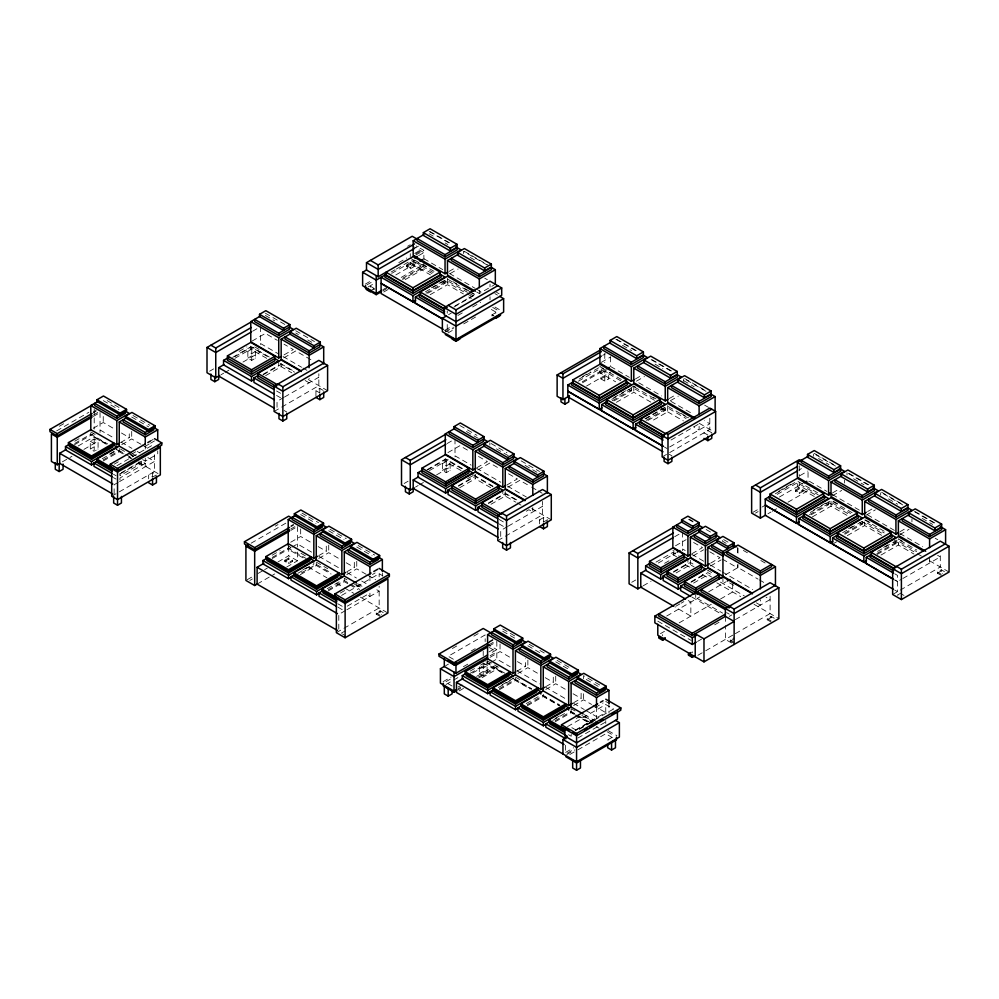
<?xml version="1.0" encoding="UTF-8"?>
<svg xmlns="http://www.w3.org/2000/svg" width="999" height="999" viewBox="0 0 999 999"><rect width="100%" height="100%" fill="white"/><g stroke="black" fill="none" stroke-linecap="round" stroke-linejoin="round"><path stroke-width="0.75" stroke-dasharray="5 3.75" d="M59.341 426.248L64.698 423.151M56.643 430.894L88.849 412.287M93.456 411.875L96.141 410.327M93.444 412.724L96.129 411.176M93.444 414.972L98.814 411.875M93.344 416.433L98.701 413.336M252.61 331.243L257.867 328.196M407.617 246.278L410.264 244.755M93.282 428.246L103.247 422.502L114.96 429.258M74.738 441.208L80.095 438.111M74.738 443.444L90.797 434.178L107.717 443.956M252.11 341.059L265.359 333.416L277.335 340.334M74.475 444.73L93.307 433.853M415.809 247.665L418.506 246.116M239.111 351.386L246.89 346.89M78.159 445.991L94.206 436.725L108.004 444.692M232.617 357.38L250.774 346.89L268.157 356.93M209.64 371.203L213.586 368.918M234.64 356.768L251.748 346.89L269.78 357.305M398.776 262.612L406.73 258.017M414.685 253.421L419.992 250.362M94.193 438.961L94.193 451.323L90.297 449.075L90.297 441.208L94.193 438.961L98.077 441.208L98.077 449.075L95.492 450.574M234.877 358.316L253.758 347.415M415.846 253.808L422.527 249.962M247.852 351.373L251.748 349.138L255.632 351.373L255.632 358.104L251.748 360.352L247.852 358.104L247.852 351.373L251.748 353.621L255.632 351.373M365.272 284.141L371.89 280.319M415.809 255.02L423.876 250.362L416.096 245.866M366.845 284.915L373.426 281.119M418.581 255.669L423.876 252.61L423.876 260.065M62.363 461.838L71.953 456.306M83.891 449.413L100.037 440.084M391.133 272.015L395.03 269.767M396.328 269.018L410.589 260.789M368.169 286.963L374.75 283.167M391.695 273.376L413.186 260.976L433.154 272.502M406.381 265.459L410.264 267.707L414.16 265.459L414.16 266.583L410.264 268.831L406.381 266.583L406.381 265.459L410.264 263.212L430.444 274.875M90.297 449.075L94.193 446.828L98.077 449.075M247.852 358.104L251.748 355.869L255.632 358.104M406.381 266.583L410.264 264.335L414.16 266.583M221.029 374.737L223.664 373.214M224.975 372.465L228.921 370.179M242.969 362.075L260.502 351.948M395.804 274.95L417.195 262.575M371.69 289.985L374.275 288.486L374.275 289.61L370.392 287.362L370.392 286.238L374.275 288.486M401.223 277.422L420.966 266.021L420.966 268.831L402.547 279.47M382.842 289.71L388.136 286.651M402.697 278.246L423.876 266.021L410.264 258.167M382.804 290.859L386.75 288.586M120.554 442.557L129.271 437.525L129.271 431.493M383.766 291.983L390.459 288.124M405.157 279.633L423.876 268.831L431.98 273.501M121.741 444.68L131.706 438.936L140.809 444.18M109.89 453.771L115.26 450.674M102.173 458.791L116.821 450.337L116.821 446.965M284.028 354.907L293.306 349.55L283.991 344.168M103.197 459.877L119.256 450.611L124.463 453.621M103.272 460.964L119.256 451.735L123.152 453.996M283.816 357.842L295.741 350.961L313.049 360.951M263.162 374.25L278.733 365.272L278.733 360.789M263.012 374.912L281.169 364.435L294.543 372.152M150.474 441.009L153.159 439.46M265.597 375.661L281.169 366.67L291.82 372.827M114.273 464.148L118.294 461.825M131.706 454.083L135.727 451.76M145.117 446.341L149.138 444.018M150.474 443.244L154.508 440.921M449.038 271.428L455.706 267.582M116.933 465.696L154.508 444.018M450.137 273.614L458.141 268.993M431.431 287.787L446.128 279.295M425.424 291.808L446.178 279.832M425.986 293.169L447.477 280.769L467.445 292.295M427.659 293.331L445.042 283.304L445.042 277.123M121.304 472.727L141.371 461.138L145.267 463.386L145.267 466.758L138.761 462.999M430.094 294.742L447.477 284.703L463.399 293.906M119.967 474.063L142.333 461.138M141.371 461.138L141.371 463.386L119.967 475.736L119.967 473.489M142.657 459.64L145.267 461.138L157.717 453.946L157.717 450.936M145.267 463.386L119.967 477.984L119.967 481.356M118.169 482.392L114.136 484.727L114.136 494.842M119.518 481.618L154.508 461.426L147.864 457.592M111.701 496.241L154.508 471.528L154.508 453.184M283.778 397.452L277.035 401.348L277.035 409.777M284.49 397.04L318.843 377.21L316.196 375.674M455.007 305.894L474.463 294.668L474.463 291.858M453.946 307.068L475.437 294.668L470.029 291.546M274.113 411.463L318.843 385.639L318.843 373.751M476.673 292.008L479.32 293.544L493.993 285.065M315.934 396.066L315.934 390.684L319.817 388.436L323.713 390.684M448.576 314.66L451.248 313.124M457.929 315.447L463.286 312.35M472.639 306.955L480.656 302.31M445.017 330.194L451.635 326.373M445.279 331.718L453.184 327.16M444.543 330.157L447.24 331.718L453.921 327.859M447.914 333.004L454.495 329.208M463.711 323.888L475.549 317.058M491.97 314.872L495.866 312.625L495.866 313.761L491.97 315.996L491.97 314.872L495.866 317.12M275.299 526.148L277.984 524.6M251.149 543.181L286.039 523.039M290.896 525.861L293.581 524.313M290.884 526.71L293.556 525.162M290.884 528.958L294.905 526.635M290.784 530.419L296.129 527.322M447.115 443.544L452.372 440.497M602.659 355.382L605.307 353.858M601.248 362.387L610.576 356.993M290.721 542.232L300.674 536.488L312.812 543.493M447.939 452.597L459.865 445.716L470.354 451.773M272.178 555.194L280.244 550.536M582.529 376.561L590.546 371.94M579.158 379.071L599.912 367.095L622.514 380.144M272.178 557.442L288.224 548.164L306.106 558.491M578.421 381.181L599.912 368.781L620.916 380.906M272.252 558.516L290.734 547.839M292.083 547.065L297.465 543.956L312.2 552.472M427.122 469.667L445.279 459.19L463.686 469.817M404.145 483.504L408.091 481.218M427.822 469.83L446.253 459.19L463.086 468.906M582.267 381.768L604.77 368.781M429.383 470.616L448.264 459.715M442.37 463.686L446.266 461.438L450.137 463.673L450.137 470.404L446.253 472.652L442.37 470.417L442.37 463.686L446.253 465.921L450.137 463.673M582.529 382.754L605.257 369.618M604.782 371.029L600.899 373.264L600.899 378.883L604.77 381.131L608.666 378.883L608.666 373.264L604.782 371.029L604.77 381.131M247.252 579.682L252.597 576.598M257.954 573.513L263.299 570.417M264.635 569.642L267.307 568.106M278.009 561.925L288.711 555.744L297.465 560.801L297.465 548.351M249.8 580.469L252.397 578.97M284.815 560.252L288.711 558.004L292.582 560.239L292.582 561.363L288.699 563.611L284.815 561.376L284.815 560.252L288.699 562.487L292.582 560.239M586.538 386.039L610.601 372.14M284.815 561.376L288.711 559.128L292.582 561.363M442.37 470.417L446.266 468.169L450.137 470.404M600.899 378.883L604.782 376.648L608.666 378.883M415.534 487.037L418.169 485.514M419.48 484.752L423.426 482.48M436.588 474.875L455.007 464.248M257.342 583.965L274.725 573.926M286.701 567.02L297.465 560.801M318.806 555.581L326.286 551.273L326.286 543.731M318.756 558.429L328.721 552.672L339.498 558.903M476.81 467.744L487.412 461.625L476.923 455.556M302.884 569.83L308.241 566.745M297.852 573.301L313.836 564.073L313.836 560.701M477.922 469.905L489.847 463.024L500.337 469.08M635.364 379.008L642.032 375.162M301.548 572.852L316.271 564.36L331.593 573.201M300.287 574.7L316.271 565.484L331.094 574.038M467.495 478.746L475.274 474.25L475.274 478.746L491.008 487.824M636.45 381.181L644.455 376.561M458.578 485.576L472.839 477.335L472.839 472.852M458.416 486.238L475.274 476.498L493.668 487.125M613.736 397.664L625.761 390.721M631.118 387.637L633.791 386.089L636.413 387.6M611.738 399.388L633.791 386.65L655.057 398.926M459.715 487.724L475.274 478.746M612.3 400.736L633.791 388.336L654.782 400.462M613.985 400.911L631.368 390.871L631.368 384.69M616.408 402.31L633.791 392.27L650.824 402.11M346.853 571.765L354.32 567.457L354.32 561.426M346.79 574.612L356.755 568.856L366.183 574.313M327.222 588.723L340.534 581.031M506.793 485.052L517.395 478.933L506.893 472.864M328.246 589.81L344.305 580.544L349.413 583.491M328.321 590.896L344.305 581.668L348.351 584.003M507.904 487.212L519.83 480.332L530.319 486.388M488.548 502.884L502.822 494.642L502.822 490.159M669.23 398.564L675.911 394.717M488.386 503.546L505.244 493.806L517.082 500.636M490.984 504.283L505.244 496.053L515.746 502.11M670.329 400.736L678.333 396.116M340.272 593.081L346.978 589.21M372.452 574.5L375.137 572.951M644.942 418.768L667.669 405.656L667.669 411.838L650.287 421.865M645.616 418.943L667.669 406.218L687.599 417.719M341.596 595.404L379.158 573.713L382.904 575.886M646.178 420.304L667.669 407.892L686.038 418.506M647.851 420.467L665.234 410.427L665.234 405.794M347.29 606.156L369.917 593.081L369.917 596.453L365.871 594.118M345.517 610.539L338.798 614.422L338.798 631.268M346.865 609.765L379.158 591.121L375.137 588.811M526.323 511.213L528.908 509.715L532.804 511.963L532.804 507.467M507.455 526.585L500.711 530.481L500.711 538.911M508.166 526.186L542.519 506.343L539.835 504.795M336.363 632.679L379.158 607.966L379.158 586.176M671.041 440.022L699.113 423.801L699.113 429.995L693.868 426.96M497.789 540.596L542.519 514.772L542.519 501.398M341.208 633.241L345.105 630.993M380.119 616.395L376.223 614.148L376.223 613.024L380.119 610.776L384.016 613.024L381.418 614.522M376.223 614.148L380.119 611.9L382.717 613.398M539.622 519.83L543.518 517.582L547.39 519.817L543.506 522.065L539.622 519.83L539.622 523.863M669.705 446.965L709.814 423.801L704.445 420.704M662.162 456.93L709.814 429.42L709.814 417.22M452.372 648.513L457.729 645.416M473.826 636.126L479.195 633.029M445.629 665.746L448.439 664.11M471.178 650.986L475.187 648.663M488.973 641.695L492.932 639.41M488.898 642.582L492.919 640.259M674.687 536.725L679.957 533.691M488.898 644.83L494.255 641.733M488.923 646.216L496.828 641.658L496.828 649.65L488.923 654.208M798.775 470.142L801.423 468.606M463.424 666.683L468.781 663.586M488.911 651.972L492.932 649.65M675.499 545.804L686.101 539.685M443.094 681.668L451.123 677.035M800.012 475.599L808.016 470.979M490.134 655.756L496.828 651.897L496.828 660.576M445.991 681.68L452.634 677.846M490.072 657.342L500.037 651.585L510.739 657.767M656.006 562.125L672.851 552.397L679.07 555.981M778.621 491.321L790.659 484.378M775.299 493.806L797.339 481.081L819.754 494.018M445.991 684.49L460.614 676.048M470.192 671.066L475.611 667.944M480.619 665.059L483.216 663.561L487.1 665.809L487.1 673.676L483.216 675.923L479.32 673.676L479.32 665.809L483.216 668.056L487.1 665.809M658.304 563.036L675.836 552.909M777.197 494.393L797.339 482.767L818.181 494.792M470.192 673.314L487.587 663.261L505.082 673.363M472.602 673.039L490.097 662.949M491.446 662.162L496.828 659.065L510.277 666.82M631.73 582.305L635.676 580.019M664.622 563.311L669.879 560.277M752.959 512.312L760.901 507.729M762.225 506.968L766.196 504.67M779.42 497.027L802.684 483.603M755.519 513.086L758.116 511.588M795.404 490.059L799.287 487.812L799.287 488.936L803.184 491.183L803.184 490.059L799.287 492.307L795.404 490.059L795.404 491.183L799.287 493.431L803.184 491.183M479.32 673.676L483.216 671.428L487.1 673.676M795.404 491.183L799.287 488.936M458.017 687.087L462 684.79M476.623 676.348L493.893 666.37L493.893 669.18L479.283 677.622M458.042 688.748L460.714 687.212M478.096 677.172L495.492 667.132M691.895 553.733L702.497 547.614L691.196 541.096M458.017 689.897L460.676 688.361M459.153 690.921L465.884 687.037M482.03 677.722L496.828 669.168L503.546 673.051M693.006 555.906L703.608 549.787M643.119 585.839L651.011 581.281M767.931 513.786L770.978 512.025M772.302 511.251L777.597 508.204M787.986 502.197L808.041 490.621L808.041 487.587M673.663 571.565L687.924 563.336L687.924 558.853M673.501 572.227L690.359 562.499L695.329 565.372M676.098 572.976L690.359 564.735L694.13 566.92M516.745 671.291L525.462 666.258L525.462 658.716M517.919 673.413L527.872 667.657L539.91 674.612M710.739 563.086L720.017 557.729L706.181 549.75M832.579 492.869L839.247 489.023M502.047 684.814L514.085 677.871M498.364 687.524L513.011 679.07M710.501 566.008L721.103 559.89M832.342 495.816L841.682 490.422M499.375 688.611L515.422 679.345L531.568 688.661M499.45 689.685L515.422 680.469L530.132 688.96M813.548 510.039L825.661 503.046M810.264 512.499L831.006 500.524L852.122 512.699M691.183 581.68L705.431 573.451M691.008 582.33L707.854 572.602L712.836 575.474M809.527 514.61L831.006 502.197L850.549 513.486M811.2 514.772L828.583 504.732L828.583 498.551M693.593 583.079L707.854 574.85L711.625 577.022M812.287 516.945L831.006 506.143L847.939 515.909M725.449 574.8L738.011 567.544L758.066 579.133M675.911 606.206L679.869 603.92M681.193 603.159L683.828 601.635M666.72 616.008L699.75 596.94M708.678 591.783L725.986 581.793M545.816 686.638L553.284 682.329L553.284 676.298M545.754 689.485L555.719 683.728L566.408 689.909M526.186 703.596L538.174 696.678M527.21 704.682L543.269 695.416L559.403 704.732M527.285 705.769L543.269 696.54L559.315 705.806M867.594 511.538L872.926 508.466M660.464 633.653L664.472 631.343M679.183 622.852L711.276 604.32M720.529 598.975L732.667 591.97L732.667 581.056M866.008 515.247L875.349 509.865M848.563 528.696L853.983 525.574M842.632 532.692L863.386 520.704M844.542 533.266L864.684 521.64L884.215 532.929M844.879 534.215L862.262 524.175L862.262 517.994M833.928 543.331L836.6 541.783M847.302 535.614L864.684 525.574L881.605 535.352M573.651 702.709L581.118 698.401L581.118 692.369M573.601 705.556L583.553 699.799L591.583 704.432M714.697 624.8L719.967 621.753M729.195 616.42L731.83 614.909M555.057 718.506L560.451 715.384M552.697 720.429L567.345 711.975M555.057 720.754L571.103 711.488L576.485 714.597M555.132 721.84L571.103 712.612L573.776 714.16M697.564 641.42L701.523 639.148M735.339 619.617L770.104 599.55L766.096 597.227M576.248 718.481L578.933 716.932M595.017 707.642L603.071 702.996M899.924 531.755L906.605 527.897M899.699 534.702L909.028 529.308M567.532 726.61L605.756 704.545L613.536 709.028L576.56 730.381L568.781 725.886M883.591 547.365L888.96 544.268M877.609 551.386L898.363 539.41L916.832 550.062M697.839 655.307L704.582 651.41M705.706 650.761L734.577 634.09M735.339 633.653L770.104 613.586L770.104 595.054M876.872 553.496L898.363 541.083L916.595 551.61M877.209 554.42L895.928 543.618L895.928 537.437M734.128 643.356L730.232 641.108L730.232 639.972L734.128 637.737M771.078 622.015L767.195 619.767L767.195 618.643L771.078 616.395L774.974 618.643M575.436 730.032L605.756 712.537L605.756 704.545M575.162 730.619L593.581 719.992M730.232 641.108L734.128 638.861L736.725 640.359M767.195 619.767L771.078 617.519L773.676 619.018M579.245 729.382L591.283 722.439M880.981 555.057L898.363 545.029L913.985 554.045M590.958 723.189L593.581 721.665L583.004 715.559M577.872 738.036L605.756 721.952M565.634 752.409L573.651 747.776M567.195 753.196L573.838 749.35M566.733 754.582L574.8 749.924M569.855 754.47L576.498 750.624M577.834 749.862L605.744 733.753L613.773 738.386M611.575 737.674L607.692 739.922L611.575 742.17M897.514 581.568L894.804 580.007L897.514 581.58L901.523 579.258M902.859 578.496L940.296 556.868L937.599 555.307M892.644 594.492L940.296 566.982L940.296 553.296M901.398 592.819L897.514 595.067L901.398 597.302M941.283 575.412L937.387 573.164L937.387 572.04L941.283 569.792L945.166 572.04L942.581 573.538M937.387 573.164L941.283 570.916L943.88 572.415M430.082 231.568L451.673 244.031M464.373 251.361L487.312 264.61M616.808 339.373L638.074 351.648M652.01 359.702L673.276 371.978M684.565 378.484L705.831 390.771M814.235 453.359L835.339 465.534M849.225 473.551L869.018 484.977M881.58 492.232L902.684 504.42M915.259 511.675L936.363 523.863M429.195 231.518L451.823 244.58M487.362 265.097L463.474 251.311L463.474 253.559M615.921 339.323L638.236 352.21M651.111 359.64L673.376 372.49M705.981 391.321L683.678 378.434L683.678 381.356M835.489 466.083L813.348 453.309L813.348 456.231M848.313 473.501L869.167 485.526M902.834 504.97L880.681 492.182L880.681 495.104M914.372 511.625L936.5 524.413M429.195 233.766L433.191 236.064M445.167 242.982L447.839 244.518M470.142 257.405L476.798 261.238M622.477 345.354L631.668 350.661M655.044 364.16L662.911 368.706M683.678 380.681L694.168 386.75M818.556 458.553L828.97 464.572M853.533 478.746L863.948 484.765M888.498 498.938L897.626 504.208M922.177 518.381L932.604 524.4M484.715 278.172L487.362 279.695M704.632 405.144L708.566 407.405M935.189 538.249L937.799 539.747M496.503 292.295L499.1 293.793M411.501 245.467L423.876 252.61M494.88 293.606L497.44 295.08M423.876 258.716L442.782 269.63M449.525 273.526L475.174 288.336M476.523 289.111L481.918 292.232M610.601 366.521L629.37 377.36M638.761 382.779L661.55 395.941M670.928 401.348L691.046 412.962M809.39 481.293L826.935 491.421M832.329 494.53L860.663 510.901M867.419 514.797L894.405 530.382M899.812 533.491L922.751 546.74M699.088 423.226L715.634 432.779M423.801 264.86L426.498 266.408M452.784 281.581L456.755 283.891M464.722 288.486L468.781 290.821M603.846 368.806L599.912 366.533L599.912 372.714L615.634 381.793M653.446 397.44L656.093 398.976M680.794 413.224L688.661 417.769M837.524 503.721L831.006 499.962L831.006 506.143M869.892 522.402L864.684 519.393L864.684 525.574M902.272 541.096L898.363 538.836L898.363 545.029M414.535 260.065L434.777 271.753M447.477 279.083L467.707 290.771M469.055 291.546L474.463 294.668M864.684 519.955L884.465 531.381M494.967 307.068L501.161 310.639M711.763 432.779L707.866 430.532L707.866 434.752M468.781 293.069L474.1 296.141M411.6 260.614L420.966 266.021M492.694 307.43L499.375 311.288M444.13 280.519L465.721 292.994M467.07 293.768L472.477 296.89M814.784 494.517L799.275 485.564L799.275 482.529M828.283 502.31L849.874 514.772M862.025 521.79L883.615 534.253M894.405 540.484L915.996 552.959M917.357 553.733L921.403 556.068M929.495 560.751L949.05 572.04M410.264 262.662L420.966 268.831M491.358 309.478L498.039 313.336M442.382 281.768L445.042 283.304M468.706 296.965L471.366 298.501M628.746 389.36L631.368 390.871M661.301 408.154L665.234 410.427M667.669 411.838L683.391 420.916M707.866 435.027L703.983 432.779L703.983 437M814.26 496.466L797.339 486.7L797.339 480.519M825.973 503.234L828.583 504.732M859.652 522.677L862.262 524.175M893.318 542.12L895.928 543.618M937.387 572.04L941.283 574.288M894.904 573.901L897.514 575.399L897.514 591.683L893.456 589.348M664.41 447.003L667.02 448.514M669.28 454.308L671.877 455.806M901.398 593.943L903.995 595.441M689.148 519.13L692.881 521.291M743.368 550.437L747.402 552.759M760.813 560.514L766.183 563.611M688.673 519.418L694.879 523.001M706.168 529.52L712.387 533.116M723.676 539.635L728.721 542.544M726.161 543.306L722.427 541.158L722.427 538.911M759.402 579.895L764.747 582.991M722.427 559.128L737.512 567.832L737.512 564.722M682.592 549.013L685.227 550.536M691.808 554.345L703.671 561.188M710.264 564.997L720.803 571.078M722.127 571.84L752.722 589.51M265.359 313.199L285.314 324.725M295.741 330.744L314.46 341.546M459.865 425.499L476.948 435.364M491.158 443.568L506.93 452.672M521.141 460.876L539.547 471.503M711.625 572.539L707.854 570.354L707.854 574.85M729.645 582.929L733.678 585.252M265.359 315.447L274.713 320.841M295.741 332.992L298.414 334.528M307.779 339.935L311.788 342.257M466.433 431.531L478.271 438.374M496.416 448.851L508.241 455.681M525.087 465.397L538.236 472.989M676.623 556.805L672.851 554.632L672.851 550.149M720.429 582.105L744.33 595.904M756.368 602.847L760.376 605.169L760.376 599.775M685.227 564.572L691.808 568.381M702.359 574.462L708.953 578.271M716.857 582.829L740.696 596.603M754.058 604.32L778.858 618.631M767.195 618.643L771.078 620.891M531.63 487.15L536.888 490.184M538.199 490.934L542.132 493.206M260.502 343.519L277.734 353.471M283.042 356.531L301.611 367.257M302.934 368.019L306.918 370.317M455.007 455.819L471.166 465.147M476.548 468.256L500.786 482.242M507.517 486.138L526.373 497.015M726.573 612.599L729.258 614.148M697.177 598.426L722.577 613.099M691.945 597.09L721.116 613.935M254.795 346.953L260.14 350.05M280.394 363.436L294.98 371.853M308.241 379.508L327.597 390.696M473.851 475.124L492.707 486.014M504.82 493.007L518.294 500.786M531.755 508.553L551.286 519.83M688.211 600.561L690.846 602.072L690.846 616.108L675.037 606.98M266.745 358.354L250.774 349.126L250.774 346.141M305.132 380.507L309.128 382.817L309.128 378.334M461.026 470.517L445.279 461.426L445.279 458.441M517.057 502.872L520.991 505.144M315.934 390.684L319.817 392.932M730.232 639.972L734.128 642.22M731.63 643.019L725.374 639.41L725.374 625.511M276.561 390.984L280.557 393.281M499.013 519.405L504.258 522.44M276.561 395.467L280.557 397.777M499.013 523.888L504.258 526.923M657.792 621.166L691.208 640.459M284.166 410.527L286.763 412.025M107.143 400.611L121.478 408.891M133.004 415.547L149.925 425.312M302.023 513.124L307.417 516.233M308.766 517.02L318.556 522.677M329.995 529.27L346.228 538.648M358.104 545.504L374.65 555.057M502.709 628.995L517.532 637.549M529.208 644.293L534.602 647.402M539.91 650.474L545.354 653.608M557.055 660.376L571.853 668.905M599.687 684.989L583.553 675.661L583.553 678.683M103.247 400.611L118.869 409.627M131.706 417.033L148.614 426.81M300.674 514.597L316.009 523.439M328.721 530.781L344.043 539.635M356.755 546.965L372.09 555.819M502.734 631.243L516.183 639.01M527.872 645.766L542.669 654.308M555.719 661.837L570.504 670.379M586.251 679.47L598.351 686.45M605.756 701.448L609.515 703.633M486.463 643.668L496.828 649.65M121.466 433.017L129.271 437.525M142.108 444.942L147.315 447.939M318.194 546.603L326.286 551.273M346.228 562.787L354.32 567.457M367.532 575.087L375.624 579.757M517.432 661.625L525.462 666.258M545.254 677.697L553.284 682.329M573.101 693.768L581.118 698.401M592.919 705.207L606.293 712.924M489.285 647.539L496.828 651.897M100.037 429.97L114.648 438.411M121.291 442.245L131.918 448.376M137.238 451.448L139.885 452.984M318.893 556.331L340.322 568.706M347.015 572.564L356.393 577.984M361.75 581.068L367.108 584.165M516.995 670.704L539.86 683.903M545.242 687.012L566.758 699.437M573.476 703.308L584.24 709.527M585.576 710.301L599.025 718.069M132.068 453.534L136.164 455.881M357.642 583.766L363.174 586.95M584.328 714.635L596.515 721.665M130.794 454.47L133.354 455.956M356.306 584.677L360.314 586.987M571.091 708.678L575.062 710.976M90.797 431.93L96.004 434.94M120.554 449.113L124.463 451.373M129.658 454.37L133.566 456.63M288.224 545.916L290.921 547.477M300.999 553.296L306.106 556.243M316.271 562.112L327.759 568.743M347.003 579.857L344.305 578.296L344.305 581.668M354.52 584.203L360.914 587.887M486.925 660.651L498.351 667.232M515.422 677.097L522.152 680.981M581.805 715.421L592.619 721.665M608.229 730.681L616.895 735.689M485.876 661.738L493.893 666.37M607.08 731.718L613.773 735.576M125.762 454.37L132.268 458.129M138.774 461.875L141.371 463.386M350.686 584.228L359.64 589.398M577.834 715.371L591.283 723.126M115.971 449.288L123.951 453.896M129.258 456.955L131.918 458.491M138.561 462.325L160.327 474.9M512.962 678.483L531.793 689.36M542.544 695.566L560.027 705.656M570.791 711.875L574.825 714.198M576.161 714.984L589.61 722.739M596.341 726.623L599.025 728.171M106.406 444.318L90.797 435.314L90.797 433.054M128.359 456.993L130.956 458.491M303.047 557.854L288.224 549.3L288.224 547.04M349.7 584.777L357.779 589.447M502.297 672.889L487.587 664.397L487.587 661.026M575.112 714.934L588.486 722.652M483.204 662.999L493.893 669.18M90.297 441.208L94.193 443.456M308.179 566.995L326.923 577.809M336.301 583.229L342.994 587.087M344.343 587.862L353.708 593.281M360.414 597.14L387.912 613.024M376.223 613.024L380.119 615.272M453.384 659.253L448.201 656.268L485.164 634.927L485.164 641.583M568.531 734.715L571.216 736.263L571.216 734.015M113.461 474.225L116.071 475.736M337.887 603.796L343.269 606.905M113.461 477.609L116.071 479.108M337.887 607.167L343.269 610.289M448.201 683.778L452.085 686.026M342.507 633.99L345.105 635.489M941.283 569.792L941.283 570.916M929.594 556.88L929.594 563.061M911.937 518.981L911.937 521.903M847.015 472.739L847.015 474.987M844.58 480.094L844.58 483.017M808.041 472.39L808.041 481.506M799.275 465.809L799.275 476.448M799.287 492.307L799.287 493.431M771.078 616.395L771.078 617.519M738.011 548.089L738.011 554.07M738.011 564.56L738.011 567.544M737.512 547.614L737.512 553.833M725.374 616.383L725.374 624.063M722.939 576.81L722.939 583.553M695.716 592.532L695.716 599.263M692.307 651.76L692.307 652.896M690.359 560.252L690.359 564.735M682.592 532.167L682.592 550.699M673.826 550.274L673.826 557.991M662.637 634.64L662.637 635.764M633.791 386.089L633.791 392.27M610.601 356.893L610.601 366.046M608.965 702.409L608.965 712.961M605.756 720.566L605.756 723.463M604.77 353.534L604.77 362.674M596.515 706.58L596.515 718.643M583.553 693.768L583.553 699.799M571.103 709.24L571.103 712.612M565.384 745.254L565.384 751.023M555.719 676.186L555.719 683.728M543.518 517.582L543.518 521.628M543.269 694.293L543.269 696.54M527.872 660.114L527.872 667.657M515.422 678.221L515.422 680.469M505.244 491.558L505.244 496.053M500.037 644.043L500.037 651.585M496.828 666.283L496.828 669.168M490.022 284.141L490.022 287.075M490.022 296.753L490.022 299.8M489.847 442.807L489.847 445.054M483.216 651.273L483.216 655.606M483.216 663.561L483.216 675.923M479.32 290.622L479.32 293.544M455.007 438.986L455.007 456.818M447.477 278.521L447.477 284.703M447.24 310.951L447.24 313.187M447.24 324.5L447.24 331.718M446.266 461.438L446.253 472.652M423.876 261.551L423.876 268.831M413.186 260.277L413.186 264.91M410.264 253.696L410.264 256.668M410.264 263.212L410.264 264.335M410.264 267.707L410.264 268.831M382.367 573.089L382.367 576.111M380.119 610.776L380.119 611.9M379.158 573.713L379.158 576.835M369.917 575.749L369.917 583.291M356.755 561.313L356.755 568.856M328.721 545.129L328.721 552.672M319.817 388.436L319.817 392.482M316.271 563.236L316.271 565.484M300.674 528.946L300.674 536.488M297.465 526.548L297.465 547.027M288.711 546.403L288.711 555.744M288.711 558.004L288.711 559.128M288.699 562.487L288.699 563.611M281.169 363.686L281.169 366.67M260.502 326.685L260.502 344.518M251.748 349.138L251.748 360.352M152.547 476.585L152.547 472.664L156.443 474.9L152.547 477.147L148.664 474.9L148.664 478.833M145.267 446.053L145.267 449.063M145.267 458.116L145.267 461.138M131.706 431.393L131.706 438.936M119.256 448.364L119.256 451.735M103.247 416.471L103.247 422.502M100.037 412.562L100.037 432.442M94.206 409.203L94.206 429.071"/><path stroke-width="1.5" d="M96.928 399.775L103.459 396.004L126.548 409.34L126.548 411.026L120.03 414.797L96.928 401.461L96.928 399.775L120.03 413.111L126.548 409.34M68.431 442.619L91.521 455.956L113.886 443.044L113.886 444.717L91.521 457.629L68.431 444.305L68.431 442.619L90.797 429.707L90.797 405.557L98.352 401.186M92.108 415.746L57.243 435.876L49.95 431.668L49.95 429.42L92.857 404.645M259.515 314.323L283.579 328.221L283.579 330.457L259.515 316.571L259.515 314.323L265.834 310.677L289.91 324.575L289.91 326.81L278.733 333.254L254.67 319.368L254.67 321.616L278.733 335.502L289.41 329.333L289.41 327.085M281.381 356.431L278.733 357.967L250.774 341.833L250.774 321.616L260.052 316.258M49.95 429.42L57.243 433.628L92.108 413.499M219.705 375.499L215.759 377.772L207.005 372.727L207.005 347.452L251.748 321.628M59.915 463.249L57.243 464.797L51.411 461.426L51.411 433.916L57.243 437.275L92.008 417.195M210.901 345.204L215.759 348.014L251.336 327.485M414.473 255.794L378.171 276.748L366.496 270.017L366.496 262.662L412.212 236.276L417.395 239.261M251.286 332.005L215.759 352.51L207.005 347.452M423.364 232.63L430.082 228.759L457.067 244.33L457.067 247.14L450.349 251.024L423.364 235.439L423.364 232.63L450.349 248.214L457.067 244.33M447.702 272.203L445.042 273.738L413.186 255.357L413.186 240.759L423.851 234.59M381.518 290.472L376.223 293.531L362.625 285.677L362.625 272.265L366.596 269.967M370.392 260.414L378.171 264.91L414.597 243.881M125.375 411.138L125.375 413.386L116.821 418.331L94.68 405.557L94.68 403.309L116.821 416.084L125.375 411.138L129.271 413.386L116.821 420.579L90.797 405.557M96.853 461.863L91.521 464.935L65.497 449.912L65.497 446.541L69.493 444.23L78.509 449.55M227.435 355.881L250.774 342.395L274.85 356.293L274.837 360.789L251.498 374.263L227.435 360.364L227.435 355.881L251.511 369.78L274.85 356.293M112.812 494.068L59.665 463.386L59.665 453.284L66.396 449.388M414.473 248.439L378.171 269.405L366.496 262.662M125.375 416.196L131.905 412.437L154.995 425.761L154.995 427.447L148.476 431.218L125.375 417.882L125.375 416.196L148.476 429.533L154.995 425.761M254.083 379.495L251.498 380.994L223.551 364.86L223.551 360.364L228.734 357.38M130.956 452.872L119.243 446.128L119.256 421.978L126.811 417.619M283.579 328.221L289.91 324.575M274.388 408.241L218.694 376.086L218.694 367.657L224.088 364.548M386.438 274.163L376.223 280.12L362.625 272.265M414.61 257.954L417.257 256.431M250.774 321.616L278.733 337.749L293.306 329.333L289.31 327.035M289.91 331.88L313.986 345.766L313.986 348.014L289.91 334.116L289.91 331.88L296.228 328.221L320.304 342.12L320.304 344.355L309.128 350.811L285.052 336.913L285.052 339.161L309.128 353.059L319.805 346.89L319.805 344.643M301.136 370.904L281.169 359.378L281.169 339.161L290.434 333.803M419.867 261.039L422.54 259.49M55.282 462.737L55.282 469.293L59.178 471.528L63.062 469.293L63.062 464.048M210.901 374.063L210.901 379.445L214.785 381.693L218.681 379.445L218.681 376.748M92.857 456.293L112.924 444.717L116.821 446.965L91.521 461.563L65.497 446.541M445.042 254.658L457.155 247.665L457.155 249.9L445.042 256.905L417.07 240.759L417.07 238.511L445.042 254.658L445.042 256.905M365.534 285.677L365.534 288.486L376.223 294.655L381.493 291.621M69.393 444.293L69.393 446.541L91.521 459.315L112.924 446.965L112.924 444.717M90.797 429.695L116.821 444.717L119.306 443.281M112.275 469.617L96.878 460.726L96.878 459.041L119.243 446.128M413.186 240.759L445.042 259.153L461.051 249.9L455.731 246.84M157.717 440.372L157.717 429.807L153.809 427.56L153.821 429.807L145.267 434.752L123.139 421.978L123.139 419.73L145.267 432.505L152.597 428.271M457.654 252.435L464.373 248.551L491.358 264.136L491.358 266.945L484.64 270.816L457.654 255.245L457.654 252.435L484.64 268.007L491.358 264.136M112.163 476.848L93.956 466.346L93.956 462.974L97.952 460.664M274.85 358.541L251.498 372.015L227.435 358.117M475.337 291.246L447.477 275.15L447.477 260.552L458.141 254.395M119.256 421.978L145.267 437L157.717 429.807M223.551 360.364L251.498 376.511L278.733 360.789L274.737 358.479M273.863 387.175L257.817 377.909L257.829 373.426L281.181 359.952L301.236 371.528M273.901 393.931L253.933 382.392L253.933 377.909L257.817 375.661L276.561 386.476M412.937 287.787L440.172 272.065L440.172 274.875L412.937 290.597L385.951 275.012L385.951 272.203L412.937 287.787L412.937 290.597M313.986 345.766L320.304 342.12M154.508 438.686L161.788 442.894L161.788 445.129L117.532 470.679L110.252 466.471L110.252 464.235L145.117 444.105M147.802 442.557L150.474 441.009M412.949 291.146L441.146 274.875L441.146 277.123L412.949 293.394L384.99 277.247L384.99 275.012L412.949 291.146L412.949 293.394M281.169 339.161L309.128 355.294L323.701 346.89L323.701 363.986M443.181 329.383L381.094 293.531L381.094 277.247L412.949 295.642L445.042 277.123L439.735 274.051M444.53 308.828L420.242 294.805L420.242 291.995L447.477 276.273L473.114 291.084M110.252 464.235L117.532 468.444L161.788 442.894M443.256 319.318L415.384 303.234L415.384 297.053L420.729 293.956M117.532 472.09L160.327 447.377L160.327 474.9L117.532 499.612L111.701 496.241L111.701 468.718L117.532 472.09L117.532 505.232L121.428 502.984L121.428 496.428M443.181 319.268L381.094 283.416L412.949 301.823L415.621 300.287M274.113 386.201L318.843 360.364L327.597 365.422L327.597 390.696L282.867 416.521L274.113 411.463L274.113 386.201L282.867 391.258L327.597 365.422M277.997 383.953L282.867 386.763L323.713 363.174M491.446 267.457L491.446 269.705L479.32 276.698L451.361 260.552L451.361 258.304L479.32 274.45L491.446 267.457L495.329 269.705L495.329 284.303M447.477 260.552L479.32 278.946L495.329 269.705M444.305 307.592L490.022 281.194L501.698 287.937L501.698 295.292L455.981 321.678L444.305 314.935L444.305 307.592L455.981 314.323L501.698 287.937M148.664 482.767L152.547 485.014L156.443 482.767L156.443 476.211M448.201 305.344L455.981 309.84L497.802 285.689M499.737 296.403L503.633 298.651L503.633 312.063L455.981 339.573L442.37 331.718L442.37 318.306L446.341 316.009M278.971 413.361L278.971 418.756L282.867 420.991L286.763 418.756L286.763 413.361M315.934 397.415L319.817 399.662L323.713 397.415L323.713 392.033M503.633 298.651L455.981 326.161L442.37 318.306M455.981 340.147L459.877 337.899L459.877 339.023L455.981 341.271L452.085 339.023L452.085 337.899L454.682 339.398M500.711 314.872L455.981 340.709L445.279 334.528M289.535 529.732L254.67 549.862L244.455 543.956L244.455 541.72L288.711 516.171L291.258 517.644M294.355 513.748L300.874 509.989L323.564 523.089L323.564 524.775L317.045 528.533L294.355 515.434L294.355 513.748L317.045 526.848L323.564 523.089M288.212 545.367L288.224 519.542L295.791 515.172M257.342 583.965L254.67 585.514L245.916 580.456L245.916 546.203L248.501 544.705M454.021 426.623L477.684 440.284L477.684 442.52L454.021 428.858L454.021 426.623L460.339 422.977L484.003 436.638L484.003 438.873L472.839 445.329L472.839 447.577L483.528 441.408L483.528 439.16M475.487 468.506L472.839 470.029L445.279 454.12L445.279 433.916L454.557 428.559M414.21 487.799L410.264 490.072L401.511 485.014L401.511 459.752L446.253 433.928M610.089 340.434L616.808 336.563L643.393 351.91L643.393 354.72L636.675 358.604L610.089 343.244L610.089 340.434L636.675 355.794L643.393 351.91M244.455 541.72L254.67 547.614L289.535 527.484M634.04 379.782L631.368 381.318L599.912 363.161L599.912 348.564L610.576 342.395M569.567 395.829L562.949 399.65L557.13 396.291L557.13 374.95L600.799 349.725M405.407 457.505L410.264 460.314L445.841 439.772M289.448 531.181L254.67 551.261L245.916 546.203M561.013 372.702L562.949 373.813L601.41 351.611M445.791 444.293L410.264 464.81L401.511 459.752M601.336 356.144L562.949 378.309L557.13 374.95M265.846 556.593L288.536 569.692L310.901 556.78L310.901 558.466L288.536 571.378L265.846 558.279L265.846 556.593L288.212 543.681L313.836 558.453L317.57 556.306M572.677 380.007L599.912 364.285L626.498 379.632L626.498 382.442L599.263 398.176L572.677 382.817L572.677 380.007L599.263 395.367L626.498 379.632M313.836 529.832L322.39 524.887L322.39 527.135L313.836 532.067L292.12 519.542L292.12 517.295L313.836 529.832L313.836 532.067M421.94 468.169L445.279 454.695L468.956 468.356L468.956 472.852L445.604 486.326L421.94 472.664L421.94 468.169L445.604 481.843L468.956 468.356M293.856 575.611L288.536 578.683L262.937 563.898L262.937 560.526L266.933 558.216M662.999 451.798L567.819 396.84L567.819 385.052L573.164 381.968M448.201 491.558L445.604 493.056L418.057 477.147L418.057 472.664L421.94 470.417L445.604 484.078L468.956 470.604L445.604 484.078M288.224 519.542L313.836 534.315L326.286 527.135L322.24 524.8M337.45 630.494L257.105 584.103L257.105 567.27L263.836 563.386M322.39 529.945L328.908 526.173L351.598 539.273L351.598 540.958L345.08 544.717L322.39 531.618L322.39 529.945L345.08 543.044L351.598 539.273M477.684 440.284L484.003 436.638M345.604 572.489L341.87 574.65L316.258 559.865L316.271 535.726L323.738 531.406M405.419 486.363L405.419 491.745L409.29 493.993L413.186 491.745L413.199 479.957L418.593 476.835M606.593 368.843L609.265 367.295M445.279 433.916L472.839 449.825L487.412 441.408L483.479 439.135M484.003 443.931L507.667 457.604L507.667 459.84L484.003 446.178L484.003 443.931L490.334 440.284L513.998 453.946L513.998 456.181L502.822 462.637L479.158 448.976L479.158 451.223L502.822 464.885L513.498 458.716L513.498 456.468M505.469 485.814L502.822 487.337L475.274 471.441L475.274 451.223L484.552 445.866M643.481 355.232L643.481 357.48L631.368 364.473L603.796 348.564L603.796 346.316L631.368 362.225L643.481 355.232L647.377 357.48L631.368 366.72L599.912 348.564M561.013 397.702L561.013 401.91L564.897 404.158L568.781 401.91L568.781 396.291M643.968 360.002L650.686 356.119L677.26 371.466L677.26 374.275L670.541 378.159L643.968 362.812L643.968 360.002L670.541 375.349L677.26 371.466M667.906 399.338L665.234 400.874L633.791 382.717L633.791 368.119L644.455 361.963M289.872 570.042L309.94 558.453L309.94 560.701L288.536 573.064L266.82 560.526L266.82 558.279M262.937 560.526L288.536 575.312L313.836 560.701L309.79 558.366M293.881 572.789L316.571 585.889L338.936 572.964L338.936 574.65L316.571 587.562L293.881 574.462L293.881 572.789L316.258 559.865M341.87 546.016L350.424 541.071L350.424 543.319L341.87 548.264L320.155 535.726L320.155 533.478L341.87 546.016L341.87 548.264M319.23 593.331L316.571 594.867L290.971 580.082L290.971 576.71L294.967 574.413M599.275 398.726L627.472 382.442L627.472 384.69L599.275 400.974L571.715 385.052L571.715 382.817L599.275 398.726L599.275 400.974M418.057 472.664L445.604 488.573L472.839 472.852L467.594 469.817M451.935 485.489L475.274 472.015L498.938 485.676L498.926 490.159L475.586 503.633L451.935 489.985L451.935 485.489L475.599 499.15L498.938 485.676M316.271 535.726L341.87 550.511L354.32 543.319L350.274 540.983M350.424 546.128L356.955 542.357L379.645 555.469L379.645 557.155L373.127 560.914L350.424 547.814L350.424 546.128L373.127 559.24L379.645 555.469M478.171 508.866L475.586 510.364L448.039 494.468L448.039 489.985L451.935 487.737L475.599 501.386L498.938 487.912M567.819 385.052L599.275 403.221L631.368 384.69L626.123 381.668M606.555 399.563L633.791 383.841L660.364 399.188L660.364 401.998L633.129 417.719L606.555 402.372L606.555 399.563L633.129 414.91L660.364 399.188M356.431 583.054L344.293 576.061L344.305 551.91L350.637 548.251M507.667 457.604L513.998 453.946M635.814 427.41L633.141 428.958L601.698 410.801L601.698 404.62L607.042 401.523M662.999 446.178L567.819 391.221L599.275 409.403L601.947 407.854M475.274 451.223L502.822 467.12L517.395 458.716L513.461 456.443M513.998 461.251L537.662 474.912L537.662 477.147L513.998 463.486L513.998 461.251L520.317 457.604L543.98 471.266L543.98 473.501L532.804 479.945L509.14 466.283L509.14 468.531L532.804 482.192L543.493 476.024L543.493 473.776L547.377 476.024L547.377 493.131M524.937 500.112L505.244 488.748L505.244 468.531L514.522 463.174M677.347 374.787L677.347 377.035L665.234 384.028L637.674 368.119L637.674 365.871L665.234 381.78L677.347 374.787L681.243 377.035L665.234 386.276L633.791 368.119M677.846 379.558L684.565 375.674L711.138 391.021L711.138 393.831L704.42 397.714L677.846 382.367L677.846 379.558L704.42 394.905L711.138 391.021M294.855 574.462L294.855 576.71L316.571 589.248L337.974 576.885L337.974 574.65L316.571 587L296.141 575.199M695.179 418.169L667.669 402.272L667.669 387.674L678.333 381.518M290.971 576.71L316.571 591.495L341.87 576.885L337.824 574.562M336.613 599.138L321.928 590.659L321.928 588.973L344.293 576.061M378.484 557.267L378.484 559.515L369.917 564.46L348.189 551.91L348.189 549.662L369.917 562.212L377.26 557.966M336.538 606.393L319.006 596.278L319.006 592.894L323.002 590.596L345.117 603.483L387.912 578.771L387.912 613.024L345.117 637.737L336.363 632.679L336.363 598.426M344.305 551.91L369.917 566.695L382.367 559.515L382.367 571.578M448.039 489.985L475.586 505.881L502.822 490.159L497.564 487.125M497.677 516.396L481.905 507.292L481.918 502.797L505.257 489.323L524.987 500.711M497.702 523.139L478.009 511.775L478.009 507.292L481.905 505.044L499.013 514.91M633.141 418.281L661.338 401.998L661.338 404.245L633.141 420.529L605.594 404.62L605.594 402.372L633.141 418.281L633.141 420.529M537.662 474.912L543.98 471.266M379.158 568.394L389.373 574.288L389.373 576.523L345.117 602.072L334.902 596.178L334.902 593.943L371.116 573.039M373.788 571.49L377.822 569.168M601.698 404.62L633.141 422.777L665.234 404.245L659.989 401.223M664.36 435.751L640.434 421.94L640.434 419.13L667.669 403.409L692.919 417.982M663.099 446.241L635.576 430.357L635.576 424.175L640.921 421.091M505.244 468.531L532.804 484.44L547.377 476.024M334.902 593.943L345.117 599.837L389.373 574.288M497.789 515.334L542.519 489.51L551.286 494.567L551.286 519.83L506.543 545.654L497.789 540.596L497.789 515.334L506.543 520.392L551.286 494.567M711.226 394.343L711.226 396.591L699.113 403.596L671.553 387.674L671.553 385.439L699.113 401.348L711.226 394.343L715.122 396.591L715.122 411.188M501.685 513.086L506.543 515.896L547.39 492.32M667.669 387.674L699.113 405.831L715.122 396.591M662.162 435.589L709.814 408.079L715.634 411.438L715.634 432.779L667.994 460.289L662.162 456.93L662.162 435.589L667.994 438.948L715.634 411.438M666.046 433.341L667.994 434.465L711.75 409.19M502.672 542.507L502.672 547.902L506.543 550.137L510.439 547.889L510.439 542.507M539.622 526.56L543.506 528.796L547.39 526.56L547.39 521.166M664.098 457.217L664.098 461.426L667.994 463.673L671.877 461.426L671.877 457.217M703.983 438.399L707.866 440.646L711.763 438.399L711.763 434.19M488.898 644.83L454.033 664.959L438.961 656.256L438.961 654.02L483.216 628.471L490.746 632.817M681.58 519.83L692.782 526.286L692.782 528.533L681.58 522.065L681.58 519.83L687.911 516.183L699.1 522.639L699.1 524.875L687.924 531.331L676.748 524.875L676.748 527.122L687.924 533.566L698.601 527.397L698.601 525.162M493.731 628.858L500.249 625.099L522.727 638.074L522.727 639.76L516.208 643.518L493.731 630.544L493.731 628.858L516.208 641.833L522.727 638.074M690.571 554.507L687.924 556.031L672.851 547.34L672.851 527.122L682.13 521.765M487.587 642.182L487.587 634.64L495.142 630.269M641.795 586.6L637.849 588.873L629.095 583.828L629.095 552.934L673.826 527.11M807.517 454.42L814.235 450.549L840.609 465.771L840.609 468.581L833.89 472.465L807.517 457.23L807.517 454.42L833.89 469.655L840.609 465.771M765.684 515.072L760.389 518.131L751.635 513.074L751.635 487.237L799.275 459.727L801.785 461.176M632.979 550.686L637.849 553.496L673.426 532.966M456.705 689.522L454.033 691.071L440.422 683.216L440.422 668.743L444.43 666.433M831.243 493.643L828.583 495.179L797.339 477.147L797.339 462.549L808.016 456.381M438.961 654.02L454.033 662.724L488.898 642.582M673.376 537.487L637.849 557.991L629.095 552.934M692.782 526.286L699.1 522.639M755.519 484.99L760.389 487.812L797.514 466.371M487.599 646.977L455.969 665.247L448.201 660.751M797.452 470.904L760.389 492.295L751.635 487.237M672.851 527.122L687.924 535.814L702.497 527.397L698.726 525.224M699.1 529.945L710.277 536.401L710.277 538.636L699.1 532.18L699.1 529.945L705.419 526.286L716.608 532.742L716.608 534.977L705.431 541.433L705.431 543.681L716.121 537.512L716.121 535.264M709.415 563.848L705.431 566.146L690.359 557.442L690.359 537.225L699.625 531.868M444.305 658.516L444.305 666.508L455.969 673.239L487.599 654.969M649.512 561.376L672.851 547.902L684.04 554.37L684.028 558.853L660.701 572.315L649.525 565.871L649.512 561.376L660.701 567.844L684.04 554.37M663.299 577.559L660.701 579.058L645.629 570.354L645.629 565.871L649.525 563.623L660.701 570.079L684.04 556.605M770.104 493.993L797.339 478.271L823.713 493.494L823.713 496.303L796.478 512.025L770.104 496.803L770.104 493.993L796.478 509.215L823.713 493.494M487.462 657.292L454.033 676.598L440.422 668.743M465.222 671.703L487.699 684.677L510.064 671.765L510.064 673.451L487.699 686.363L465.222 673.388L465.222 671.703L487.587 658.791L513.011 673.451L515.496 672.015M521.565 639.872L521.565 642.12L513.011 647.065L491.483 634.64L491.483 632.392L513.011 644.817L521.565 639.872L525.462 642.12L513.011 649.313L487.587 634.64M893.456 589.348L765.259 515.322L765.259 499.038L770.604 495.954M494.368 689.834L487.712 693.668L462.287 678.995L462.287 675.624L466.283 673.314L466.183 675.624L487.712 688.049L509.115 675.699L509.115 673.451L487.712 685.814M673.713 606.218L640.771 587.2L640.771 573.164L646.166 570.042M677.185 552.135L679.894 550.574M615.484 720.404L619.38 722.652L619.38 737.112L576.573 761.825L456.468 692.469L456.468 682.367L463.186 678.483M521.553 644.929L528.071 641.158L550.561 654.145L550.561 655.831L544.043 659.59L521.553 646.615L521.553 644.929L544.043 657.916L550.561 654.145M710.277 536.401L716.608 532.742M804.02 482.829L806.705 481.281M544.567 687.362L540.834 689.51L515.409 674.849L515.422 650.711L521.765 647.052M690.359 537.225L705.431 545.929L720.017 537.512L716.246 535.339M716.608 540.047L727.784 546.503L727.784 548.738L716.608 542.282L716.608 540.047L722.926 536.401L734.103 542.844L734.103 545.092L722.939 551.535L722.939 576.248M443.331 683.216L443.331 686.026L454.033 692.195L456.693 690.659M828.583 476.086L840.696 469.093L840.696 471.341L828.583 478.334L801.235 462.549L801.235 460.302L828.583 476.086L828.583 478.334M448.201 696.128L448.201 688.274L444.305 686.026L444.305 693.893L448.201 696.128L452.085 693.893L452.085 691.271M645.629 565.871L660.701 574.562L687.924 558.853L684.153 556.68M752.347 593.231L707.854 567.544L707.854 547.327L717.132 541.97M667.02 571.49L690.371 558.016L701.548 564.472L701.548 568.955L678.209 582.429L667.02 575.973L667.02 571.49L678.196 577.946L701.548 564.472M680.806 587.662L678.209 589.16L663.136 580.456L663.136 575.973L668.319 572.976M797.339 462.549L828.583 480.581L844.58 471.341L839.372 468.331M841.183 473.863L847.901 469.98L874.287 485.214L874.287 488.024L867.569 491.908L841.183 476.673L841.183 473.863L867.569 489.098L874.287 485.214M866.258 512.312L862.262 514.622L831.006 496.578L831.006 481.98L841.682 475.824M727.784 546.503L734.103 542.844M722.939 553.796L738.011 545.092L775.449 566.708L775.449 586.163M701.548 566.708L678.196 580.182L667.02 573.726M462.287 675.624L487.712 690.297L513.011 675.699L508.991 673.376M493.044 687.774L515.534 700.749L537.912 687.836L537.912 689.522L515.534 702.434L493.044 689.447L493.044 687.774L515.409 674.849M796.49 512.587L824.687 496.303L824.687 498.551L796.49 514.835L769.143 499.038L769.143 496.803L796.49 512.587L796.49 514.835M540.834 660.888L549.388 655.943L549.388 658.191L540.834 663.136L519.318 650.711L519.318 648.463L540.834 660.888L540.834 663.136M518.206 708.204L515.534 709.74L490.134 695.067L490.134 691.695L494.13 689.397M663.136 575.973L678.209 584.677L705.431 568.955L700.411 566.058M725.237 609.577L684.527 586.076L684.527 581.593L707.866 568.119L719.043 574.575L719.043 579.07M765.259 499.038L796.49 517.082L828.583 498.551L823.376 495.541M803.77 513.436L831.006 497.714L857.392 512.937L857.392 515.746L830.157 531.48L803.77 516.246L803.77 513.436L830.157 528.671L857.392 512.937M515.422 650.711L540.834 665.371L553.284 658.191L549.275 655.868M549.388 661.001L555.919 657.23L578.409 670.217L578.409 671.902L571.878 675.661L549.388 662.687L549.388 661.001L571.878 673.988L578.409 670.217M690.684 596.366L680.631 590.559L680.631 586.076L684.527 583.828L695.716 590.284L719.043 576.81M832.841 541.158L830.169 542.707L798.925 524.662L798.925 518.481L804.27 515.397M572.402 703.433L568.668 705.594L543.256 690.933L543.269 666.783L549.6 663.124M893.456 579.233L765.259 505.207L796.49 523.264L799.163 521.715M684.527 581.593L695.704 588.049L719.043 574.575M862.262 495.541L874.375 488.536L874.375 490.784L862.262 497.777L834.902 481.98L834.902 479.745L862.262 495.541L862.262 497.777M696.253 642.182L692.295 644.467L654.857 622.852L654.857 616.121L722.939 576.81L752.459 593.856M831.006 481.98L862.262 500.024L878.271 490.784L873.064 487.774M874.862 493.306L881.58 489.423L907.954 504.657L907.954 507.467L901.235 511.338L874.862 496.116L874.862 493.306L901.235 508.528L907.954 504.657M898.601 532.517L895.928 534.065L864.684 516.021L864.684 501.423L875.349 495.267M727.272 581.043L729.994 579.482M515.534 704.12L536.938 691.758L536.938 689.51L515.534 701.872L494.018 689.447L494.018 691.695L515.534 704.12L515.534 700.749M490.134 691.695L515.534 706.368L540.834 691.758L540.834 694.005M520.891 703.845L543.381 716.832L565.746 703.908L565.746 705.594L543.381 718.506L520.891 705.519L520.891 703.845L543.256 690.933M568.668 676.96L577.235 672.015L577.235 674.263L568.668 679.208L547.152 666.783L547.152 664.535L568.668 676.96L568.668 679.208M546.041 724.275L543.381 725.811L517.969 711.138L517.969 707.767L521.965 705.469M543.269 666.783L568.668 681.455L581.118 674.263L577.11 671.952M760.376 570.916L771.553 564.46L771.553 566.708L760.376 573.164L726.822 553.796L726.822 551.548L760.376 570.916L760.376 573.164M577.235 677.072L583.753 673.301L606.243 686.288L606.243 687.974L599.725 691.745L577.235 678.758L577.235 677.072L599.725 690.059L606.243 686.288M830.169 532.03L858.366 515.746L858.366 517.994L830.169 534.278L802.809 518.481L802.809 516.233L830.169 532.03L830.169 534.278M583.141 713.948L571.091 707.005L571.103 682.854L578.658 678.496M760.376 588.886L760.376 575.412L775.449 566.708M798.925 518.481L830.169 536.525L862.262 517.994L857.055 514.985M837.449 532.867L864.684 517.145L891.058 532.38L891.058 535.189L863.823 550.911L837.449 535.676L837.449 532.867L863.823 548.101L891.058 532.38M866.508 560.601L863.835 562.15L832.592 544.105L832.592 537.924L837.936 534.827M665.234 638.761L662.637 640.259L658.753 638.011L658.753 636.887L662.637 639.135L665.234 637.637M725.374 616.246L725.374 608.528L770.104 582.692L778.858 587.749L778.858 618.631L703.983 661.875L657.792 635.202L657.792 624.288M560.764 707.904L543.381 717.944L537.999 714.847M908.041 507.979L908.041 510.227L895.928 517.22L868.568 501.423L868.568 499.175L895.928 514.972L908.041 507.979L911.937 510.227L895.928 519.468L864.684 501.423M695.217 656.818L695.217 633.791L703.983 638.848L734.128 621.44L725.374 616.383L692.295 635.489L658.753 616.121L658.753 613.873L692.295 633.241L725.299 614.185M729.258 606.281L734.128 609.09L774.974 585.501M535.314 713.286L521.865 705.519L521.865 707.767L543.381 720.192L564.785 707.829L564.785 705.594M517.969 707.767L543.381 722.439L568.668 707.829L568.668 710.089M564.597 730.769L548.726 721.603L548.726 719.917L571.091 707.005M605.069 688.086L605.069 690.334L596.515 695.279L574.999 682.854L574.999 680.606L596.515 693.031L605.069 688.086L608.965 690.334L608.965 702.409M654.857 616.121L692.295 637.737L696.253 635.451M778.858 587.749L734.128 613.573L725.374 608.528M908.541 512.749L915.259 508.866L941.645 524.1L941.645 526.91L934.914 530.794L908.541 515.559L908.541 512.749L934.914 527.984L941.645 524.1M565.871 738.798L545.816 727.222L545.816 723.838L549.8 721.54M925.698 551.248L898.363 535.464L898.363 520.866L909.028 514.71M571.103 682.854L596.515 697.527L608.965 690.334M605.756 699.213L620.829 707.916L620.829 710.164L576.573 735.714L561.5 726.997L561.5 724.762L597.702 703.858M600.387 702.309L603.071 700.761M863.835 551.473L892.032 535.189L892.032 537.437L863.835 553.721L836.475 537.924L836.475 535.676L863.835 551.473L863.835 553.721M694.904 655.881L692.307 657.379L688.411 655.144L688.411 654.008L691.008 652.509M832.592 537.924L863.835 555.956L895.928 537.437L890.721 534.428M894.867 568.831L871.128 555.132L871.128 552.322L898.363 536.6L923.426 551.061M893.606 579.333L866.27 563.548L866.27 557.367L871.615 554.283M562.949 753.958L562.949 739.485L566.97 737.175M572.677 760.139L572.677 767.994L576.56 770.241L576.573 733.466L620.829 707.916M584.477 730.306L587.112 728.783M589.747 727.26L597.652 722.689M600.287 721.166L602.921 719.655M612.15 714.322L614.785 712.799M929.594 534.415L941.72 527.422L941.72 529.657L929.594 536.663L902.247 520.866L902.247 518.631L929.594 534.415L929.594 536.663M898.363 520.866L929.594 538.911L945.603 529.657L945.603 544.255M619.38 722.652L576.573 747.352L562.949 739.485M892.644 568.656L940.296 541.146L949.05 546.203L949.05 572.04L901.398 599.55L892.644 594.492L892.644 568.656L901.398 573.713L949.05 546.203M896.528 566.408L901.398 569.218L945.154 543.956M579.158 760.888L576.56 762.387L573.975 760.888M614.173 740.671L611.575 742.17L611.575 750.024L607.692 747.776L607.692 745.167M576.56 770.241L580.456 767.994L580.456 760.139M611.575 750.024L615.471 747.776L615.471 739.922M940.396 526.66L945.603 529.657M829.632 492.982L832.329 494.53M413.186 256.481L440.172 272.065M420.242 291.995L447.227 307.58M640.434 419.13L665.684 433.703M871.128 552.322L896.19 566.783M444.567 309.403L419.268 294.805L419.268 297.053L444.567 311.651M664.397 436.326L639.472 421.928L639.472 424.175L663.086 437.812M893.606 568.656L870.166 555.119L870.166 557.367L893.606 570.904M415.384 297.053L444.58 313.911M635.576 424.175L663.099 440.059M866.27 557.367L893.606 573.151M367.794 289.235L370.392 290.734L370.392 291.858L366.496 289.61L366.496 288.486M732.479 544.717L736.251 546.89M705.431 541.433L694.243 534.977L694.243 537.225L705.431 543.681M722.939 551.535L711.75 545.079L711.75 547.327L760.376 575.412M707.854 547.327L722.939 556.031M319.705 344.58L323.701 346.89M719.168 576.885L721.678 578.346M472.839 445.329L449.175 431.668L449.175 433.916L472.839 447.577M730.581 606.48L701.061 589.447L701.061 591.683L729.245 607.954M726.585 608.666L697.177 591.683L697.177 594.38M680.631 586.076L694.455 594.055M640.771 573.164L685.576 599.038M257.829 373.426L277.897 385.002M481.918 502.797L501.635 514.185M253.933 377.909L273.901 389.448M478.009 507.292L497.702 518.656M218.694 367.657L274.388 399.812M413.199 479.957L498.026 528.933M413.199 488.386L498.026 537.362M688.411 654.008L692.307 656.256L692.307 657.379M378.321 557.18L382.367 559.515M157.742 445.879L160.327 447.377M536.825 689.447L540.834 691.758M564.66 705.519L568.668 707.829M561.5 724.762L576.573 733.466M566.196 728.883L568.781 730.381M572.677 732.617L576.56 734.864M96.878 459.041L113.549 468.668M321.928 588.973L337.949 598.226M548.726 719.917L564.597 729.083M81.106 451.061L91.521 457.067M110.864 468.231L97.852 460.726L97.852 462.974L112.163 471.228M268.094 559.015L270.654 560.489M273.214 561.962L288.536 570.816M468.868 674.937L486.363 685.027M553.733 723.925L563.149 729.357M336.95 601.011L322.902 592.894L322.902 590.659M564.497 732.379L549.7 723.838L549.7 721.603M93.956 462.974L112.163 473.476M319.006 592.894L336.538 603.021M545.816 723.838L567.207 736.201M59.665 453.284L112.812 483.953M257.105 567.27L337.45 613.661M456.468 682.367L564.048 744.48M565.871 756.767L576.573 762.949L616.445 739.934L616.445 737.125M117.532 505.232L113.649 502.984L113.649 496.428M934.914 527.984L934.914 530.794M929.594 538.911L929.594 547.664M901.398 569.218L901.398 599.55M901.235 508.528L901.235 511.338M895.928 514.972L895.928 517.22M895.928 519.468L895.928 534.065M867.569 489.098L867.569 491.908M863.823 548.101L863.823 550.911M863.835 555.956L863.835 562.15M862.262 500.024L862.262 514.622M833.89 469.655L833.89 472.465M830.157 528.671L830.157 531.48M830.169 536.525L830.169 542.707M828.583 480.581L828.583 495.179M796.478 509.215L796.478 512.025M796.49 517.082L796.49 523.264M760.389 487.812L760.389 518.131M734.128 609.09L734.128 644.467M733.628 545.367L733.628 547.614M707.866 436.438L707.866 440.646M705.431 545.929L705.431 566.146M704.42 394.905L704.42 397.714M703.983 638.848L703.983 661.875M699.113 401.348L699.113 403.596M699.113 405.831L699.113 414.597M695.704 588.049L695.716 592.532M692.295 633.241L692.295 635.489M692.295 637.737L692.295 644.467M687.924 531.331L687.924 533.566M687.924 535.814L687.924 556.031M678.209 582.429L678.196 577.946M678.209 584.677L678.209 589.16M670.541 375.349L670.541 378.159M667.994 434.465L667.994 463.673M665.234 381.78L665.234 384.028M665.234 386.276L665.234 400.874M662.637 639.135L662.637 640.259M660.701 567.844L660.701 572.315M660.701 574.562L660.701 579.058M637.849 553.496L637.849 588.873M636.675 355.794L636.675 358.604M633.129 414.91L633.129 417.719M633.141 422.777L633.141 428.958M631.368 362.225L631.368 364.473M631.368 366.72L631.368 381.318M617.419 711.276L617.419 719.268L576.56 742.856L564.897 736.126L564.897 728.134M599.725 690.059L599.725 691.745M599.263 395.367L599.263 398.176M599.275 403.221L599.275 409.403M596.515 693.031L596.515 695.279M596.515 697.527L596.515 705.069M571.878 673.988L571.878 675.661M568.668 681.455L568.668 705.594M564.897 398.539L564.897 404.158M562.949 373.813L562.949 399.65M544.043 657.916L544.043 659.59M543.506 523.414L543.506 528.796M543.381 716.832L543.381 720.192M543.381 722.439L543.381 725.811M540.834 665.371L540.834 689.51M532.804 479.945L532.804 482.192M532.804 484.44L532.804 495.329M516.208 641.833L516.208 643.518M515.534 706.368L515.534 709.74M513.011 644.817L513.011 647.065M513.011 649.313L513.011 673.451M506.543 515.896L506.543 550.137M502.822 462.637L502.822 464.885M502.822 467.12L502.822 487.337M487.587 645.192L487.587 658.778M487.699 684.677L487.712 688.049M487.712 690.297L487.712 693.668M484.64 268.007L484.64 270.816M479.32 274.45L479.32 276.698M479.32 278.946L479.32 287.7M475.599 499.15L475.586 503.633M475.586 505.881L475.586 510.364M472.839 449.825L472.839 470.029M455.981 309.84L455.981 341.271M455.969 662.25L455.969 673.239M454.033 662.724L454.033 664.959M454.033 672.115L454.033 692.195M450.349 248.214L450.349 251.024M445.604 481.843L445.604 486.326M445.604 488.573L445.604 493.056M445.042 259.153L445.042 273.738M412.949 295.642L412.949 301.823M410.264 460.314L410.264 490.072M409.29 488.598L409.29 493.993M378.171 264.91L378.171 276.748M376.223 275.624L376.223 294.655M373.127 559.24L373.127 560.914M369.917 562.212L369.917 564.46M369.917 566.695L369.917 574.238M345.08 543.044L345.08 544.717M345.117 599.837L345.117 637.737M341.87 550.511L341.87 574.65M319.817 394.28L319.817 399.662M317.045 526.848L317.045 528.533M316.571 585.889L316.571 589.248M316.571 591.495L316.571 594.867M313.836 534.315L313.836 558.453M309.128 350.811L309.128 353.059M309.128 355.294L309.128 367.744M288.536 569.692L288.536 573.064M288.536 575.312L288.536 578.683M282.867 386.763L282.867 420.991M278.733 333.254L278.733 335.502M278.733 337.749L278.733 357.967M254.67 547.614L254.67 585.514M251.511 369.78L251.498 374.263M251.498 376.511L251.498 380.994M215.759 348.014L215.759 377.772M214.785 376.311L214.785 381.693M152.547 478.459L152.547 485.014M148.476 429.533L148.476 431.218M145.267 432.505L145.267 434.752M145.267 437L145.267 444.543M120.03 413.111L120.03 414.797M117.532 468.444L117.532 470.679M116.821 416.084L116.821 418.331M116.821 420.579L116.821 444.717M91.521 455.956L91.521 459.315M91.521 461.563L91.521 464.935M59.178 463.673L59.178 471.528M57.243 433.628L57.243 435.876M57.243 437.275L57.243 464.797M499.75 314.872L495.866 317.12L495.866 318.244L499.75 315.996L499.75 314.872"/></g></svg>
